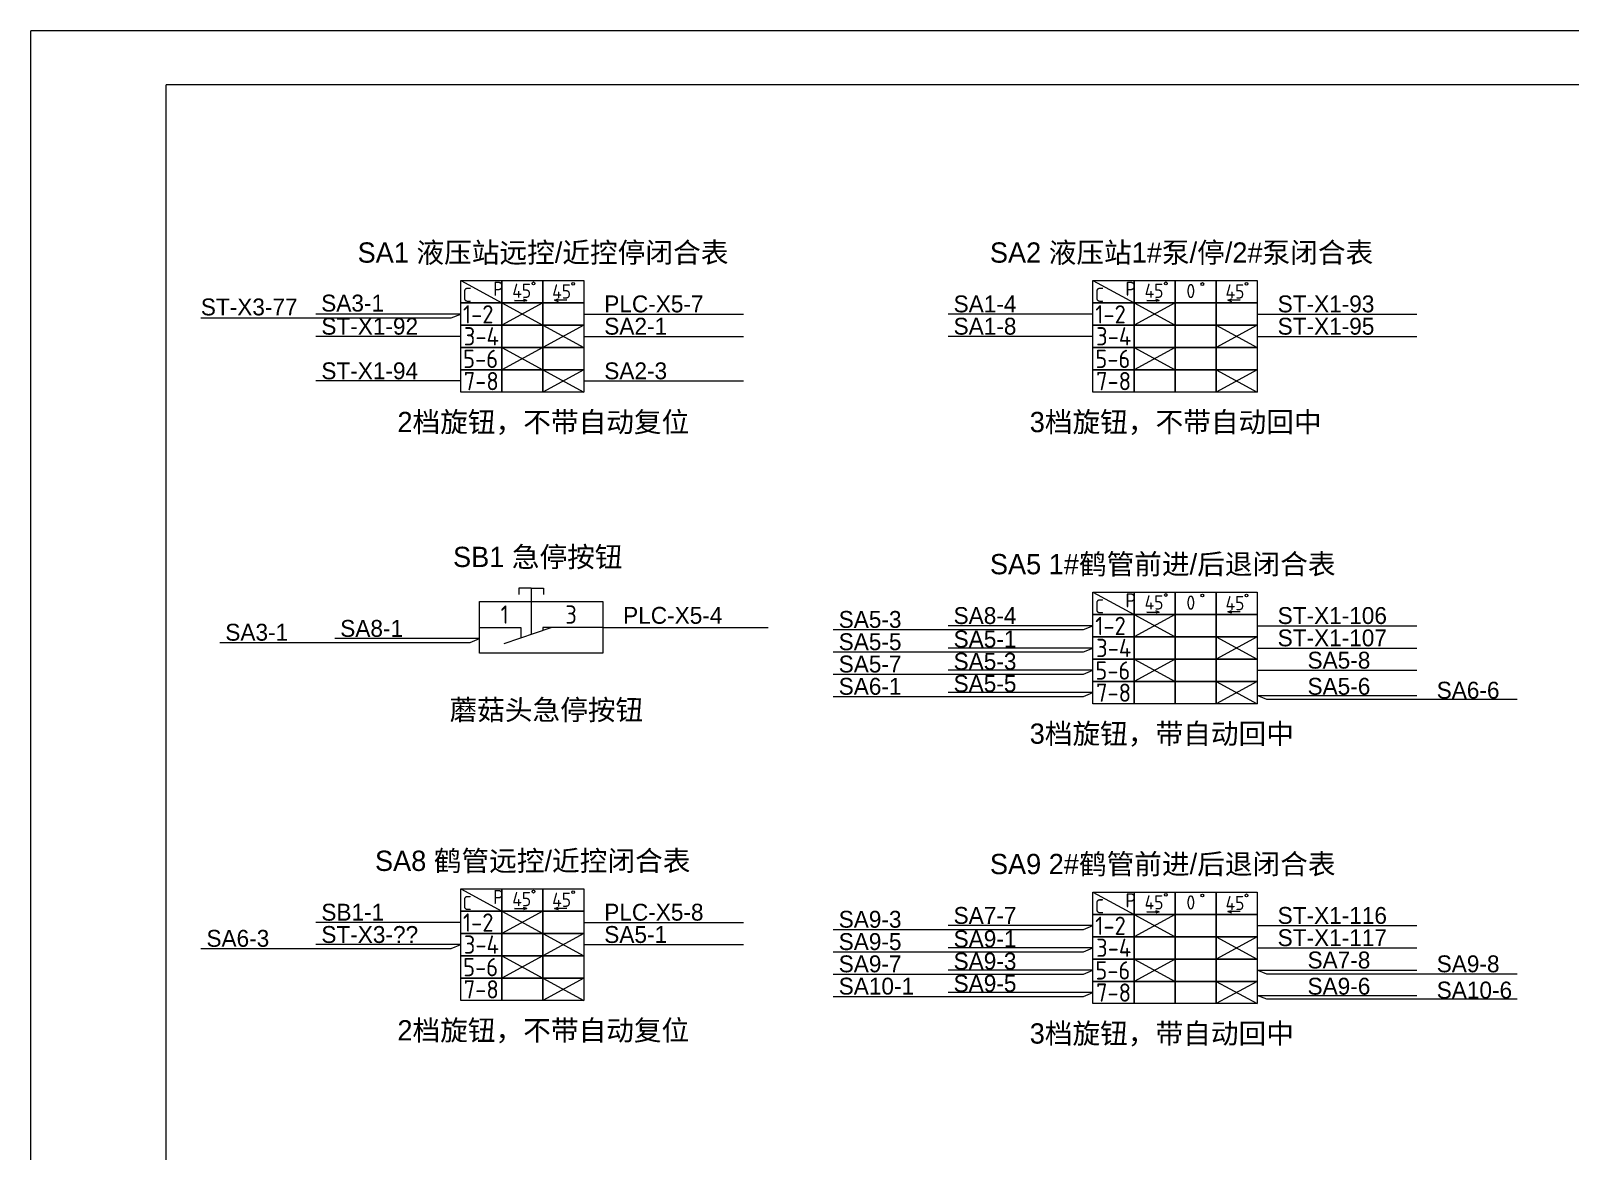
# Model space of a CAD drawing. Header units: millimetres. Extents: x 32626 to 72822, y 60047 to 123188.
# Drawn here: x 44413 to 46689, y 66103 to 67761 of the extents above; entities that cross this region are included whole.
import ezdxf

# ---------------------------------------------------------------- set-up
doc = ezdxf.new("R2010")
doc.units = ezdxf.units.MM
doc.header["$LTSCALE"] = 10
doc.layers.get('0').update_dxf_attribs({"lineweight": 18})
for name, color, linetype, lineweight in [('1轮廓实线层', 7, 'Continuous', 18), ('2细线层', 4, 'Continuous', 18), ('图框层', 7, 'Continuous', 18)]:
    doc.layers.add(name, color=color, linetype=linetype, lineweight=lineweight)
doc.styles.get("Standard").update_dxf_attribs({"font": 'isocp.shx', "width": 0.707, "bigfont": 'hztxt.shx'})
doc.styles.add('样式 1', font='SIMYOU.TTF', dxfattribs={"width": 0.75})

msp = doc.modelspace()

# ---------------------------------------------------------------- linework, layer by layer
for p, q in [((45048.7, 67341.4), (44834.4, 67341.4)), ((45230.9, 67341.4), (45467, 67341.4)), ((45983.6, 67341.4), (45769.3, 67341.4)), ((46226.6, 67341.4), (46462.6, 67341.4)), ((45048.7, 67308.4), (44834.4, 67308.4)), ((45230.9, 67308.4), (45467, 67308.4)), ((45983.6, 67308.4), (45769.3, 67308.4)), ((46226.6, 67308.4), (46462.6, 67308.4)), ((45048.7, 67242.5), (44834.4, 67242.5)), ((45230.9, 67242.5), (45467, 67242.5)), ((45152.7, 66936.1), (45134.5, 66936.1)), ((45134.5, 66936.1), (45134.5, 66926.8)), ((45152.7, 66936.1), (45152.7, 66867.9)), ((45152.7, 66936.1), (45171, 66936.1)), ((45171, 66936.1), (45171, 66926.8)), ((45076.7, 66878), (45137.6, 66878)), ((45113.1, 66854.4), (45182.4, 66878)), ((45137.6, 66878), (45137.6, 66862.7)), ((45258.9, 66878), (45170.4, 66878)), ((45170.4, 66878), (45170.4, 66873.9)), ((45177.9, 66878), (45177.9, 66878)), ((45258.9, 66878), (45503.5, 66878)), ((45983.6, 66880.5), (45769.3, 66880.5)), ((46226.6, 66880.5), (46462.6, 66880.5)), ((45076.7, 66861.5), (44862.4, 66861.5)), ((45983.6, 66847.5), (45769.3, 66847.5)), ((46226.6, 66847.5), (46462.6, 66847.5)), ((45983.6, 66814.5), (45769.3, 66814.5)), ((46226.6, 66814.5), (46462.6, 66814.5)), ((45983.6, 66781.5), (45769.3, 66781.5)), ((46226.6, 66777.1), (46462.6, 66777.1)), ((45048.7, 66441.7), (44834.4, 66441.7)), ((45230.9, 66441.7), (45467, 66441.7)), ((45983.6, 66436.9), (45769.3, 66436.9)), ((46226.6, 66436.9), (46462.6, 66436.9)), ((45048.7, 66408.7), (44834.4, 66408.7)), ((45230.9, 66408.7), (45467, 66408.7)), ((45983.6, 66403.9), (45769.3, 66403.9)), ((46226.6, 66403.9), (46462.6, 66403.9)), ((45983.6, 66370.9), (45769.3, 66370.9)), ((46226.6, 66370.9), (46462.6, 66370.9)), ((45983.6, 66337.9), (45769.3, 66337.9)), ((46226.6, 66333.5), (46462.6, 66333.5))]:
    msp.add_line(p, q)
msp.add_lwpolyline([(45076.7, 66916.1), (45258.9, 66916.1), (45258.9, 66839.8), (45076.7, 66839.8)], close=True)
at = {"layer": '1轮廓实线层', "color": 0, "linetype": 'ByBlock', "lineweight": 13}
for p, q in [((45048.7, 67390.9), (45109.5, 67357.9)), ((45983.6, 67390.9), (46044.3, 67357.9)), ((45109.5, 67357.9), (45170.2, 67324.9)), ((45170.2, 67357.9), (45109.5, 67324.9)), ((45128.4, 67362.9), (45128.4, 67362.9)), ((45128.4, 67362.9), (45128.4, 67362.9)), ((45128.4, 67361.7), (45146.5, 67361.7)), ((45146.5, 67361.7), (45141.4, 67363.5)), ((45146.5, 67361.7), (45141.4, 67360)), ((45187.6, 67362), (45192.6, 67363.8)), ((45205.7, 67362), (45187.6, 67362)), ((45187.6, 67362), (45192.6, 67360.3)), ((45205.7, 67362), (45187.6, 67362)), ((45205.7, 67363.3), (45205.7, 67363.3)), ((46044.3, 67357.9), (46105.1, 67324.9)), ((46105.1, 67357.9), (46044.3, 67324.9)), ((46063.2, 67362.9), (46063.2, 67362.9)), ((46063.2, 67362.9), (46063.2, 67362.9)), ((46063.2, 67361.7), (46081.3, 67361.7)), ((46081.3, 67361.7), (46076.3, 67363.5)), ((46081.3, 67361.7), (46076.3, 67360)), ((46183.2, 67362), (46188.3, 67363.8)), ((46201.3, 67362), (46183.2, 67362)), ((46183.2, 67362), (46188.3, 67360.3)), ((46201.3, 67362), (46183.2, 67362)), ((46201.3, 67363.3), (46201.3, 67363.3)), ((45170.2, 67324.9), (45230.9, 67292)), ((45230.9, 67324.9), (45170.2, 67292)), ((46165.8, 67324.9), (46226.6, 67292)), ((46226.6, 67324.9), (46165.8, 67292)), ((45109.5, 67292), (45170.2, 67259)), ((45170.2, 67292), (45109.5, 67259)), ((46044.3, 67292), (46105.1, 67259)), ((46105.1, 67292), (46044.3, 67259)), ((45170.2, 67259), (45230.9, 67226)), ((45230.9, 67259), (45170.2, 67226)), ((46165.8, 67259), (46226.6, 67226)), ((46226.6, 67259), (46165.8, 67226)), ((45983.6, 66930), (46044.3, 66897)), ((46044.3, 66897), (46105.1, 66864)), ((46105.1, 66897), (46044.3, 66864)), ((46063.2, 66902), (46063.2, 66902)), ((46063.2, 66902), (46063.2, 66902)), ((46063.2, 66900.7), (46081.3, 66900.7)), ((46081.3, 66900.7), (46076.3, 66902.5)), ((46081.3, 66900.7), (46076.3, 66899)), ((46183.2, 66901.1), (46188.3, 66902.8)), ((46201.3, 66901.1), (46183.2, 66901.1)), ((46183.2, 66901.1), (46188.3, 66899.3)), ((46201.3, 66901.1), (46183.2, 66901.1)), ((46201.3, 66902.3), (46201.3, 66902.3)), ((46165.8, 66864), (46226.6, 66831)), ((46226.6, 66864), (46165.8, 66831)), ((46044.3, 66831), (46105.1, 66798)), ((46105.1, 66831), (46044.3, 66798)), ((46165.8, 66798), (46226.6, 66765)), ((46226.6, 66798), (46165.8, 66765)), ((45048.7, 66491.2), (45109.5, 66458.2)), ((45983.6, 66486.4), (46044.3, 66453.4)), ((45128.4, 66463.2), (45128.4, 66463.2)), ((45128.4, 66463.2), (45128.4, 66463.2)), ((45146.5, 66462), (45141.4, 66463.7)), ((45187.6, 66462.3), (45192.6, 66464)), ((45205.7, 66463.5), (45205.7, 66463.5)), ((45109.5, 66458.2), (45170.2, 66425.2)), ((45170.2, 66458.2), (45109.5, 66425.2)), ((45128.4, 66462), (45146.5, 66462)), ((45146.5, 66462), (45141.4, 66460.2)), ((45205.7, 66462.3), (45187.6, 66462.3)), ((45187.6, 66462.3), (45192.6, 66460.5)), ((45205.7, 66462.3), (45187.6, 66462.3)), ((46044.3, 66453.4), (46105.1, 66420.4)), ((46105.1, 66453.4), (46044.3, 66420.4)), ((46063.2, 66458.4), (46063.2, 66458.4)), ((46063.2, 66458.4), (46063.2, 66458.4)), ((46063.2, 66457.2), (46081.3, 66457.2)), ((46081.3, 66457.2), (46076.3, 66458.9)), ((46081.3, 66457.2), (46076.3, 66455.4)), ((46183.2, 66457.5), (46188.3, 66459.3)), ((46201.3, 66457.5), (46183.2, 66457.5)), ((46183.2, 66457.5), (46188.3, 66455.8)), ((46201.3, 66457.5), (46183.2, 66457.5)), ((46201.3, 66458.7), (46201.3, 66458.7)), ((45170.2, 66425.2), (45230.9, 66392.2)), ((45230.9, 66425.2), (45170.2, 66392.2)), ((46165.8, 66420.4), (46226.6, 66387.4)), ((46226.6, 66420.4), (46165.8, 66387.4)), ((45109.5, 66392.2), (45170.2, 66359.2)), ((45170.2, 66392.2), (45109.5, 66359.2)), ((46044.3, 66387.4), (46105.1, 66354.4)), ((46105.1, 66387.4), (46044.3, 66354.4)), ((45170.2, 66359.2), (45230.9, 66326.2)), ((45230.9, 66359.2), (45170.2, 66326.2)), ((46165.8, 66354.4), (46226.6, 66321.5)), ((46226.6, 66354.4), (46165.8, 66321.5))]:
    msp.add_line(p, q, dxfattribs=at)
at = {"layer": '1轮廓实线层'}
for p, q in [((44664.5, 67335.7), (45034.7, 67335.7)), ((45034.7, 67335.7), (45048.7, 67341.4)), ((45599.4, 66874.8), (45969.6, 66874.8)), ((45969.6, 66874.8), (45983.6, 66880.5)), ((44692.5, 66855.8), (45062.7, 66855.8)), ((45062.7, 66855.8), (45076.7, 66861.5)), ((45599.4, 66841.8), (45969.6, 66841.8)), ((45969.6, 66841.8), (45983.6, 66847.5)), ((45599.4, 66808.8), (45969.6, 66808.8)), ((45969.6, 66808.8), (45983.6, 66814.5)), ((45599.4, 66775.8), (45969.6, 66775.8)), ((45969.6, 66775.8), (45983.6, 66781.5)), ((46240.6, 66771.4), (46226.6, 66777.1)), ((46610.8, 66771.4), (46240.6, 66771.4)), ((45599.4, 66431.2), (45969.6, 66431.2)), ((45969.6, 66431.2), (45983.6, 66436.9)), ((44664.5, 66403), (45034.7, 66403)), ((45034.7, 66403), (45048.7, 66408.7)), ((45599.4, 66398.2), (45969.6, 66398.2)), ((45969.6, 66398.2), (45983.6, 66403.9)), ((45599.4, 66365.2), (45969.6, 66365.2)), ((45969.6, 66365.2), (45983.6, 66370.9)), ((46240.6, 66365.2), (46226.6, 66370.9)), ((46610.8, 66365.2), (46240.6, 66365.2)), ((45599.4, 66332.2), (45969.6, 66332.2)), ((45969.6, 66332.2), (45983.6, 66337.9)), ((46240.6, 66327.8), (46226.6, 66333.5)), ((46610.8, 66327.8), (46240.6, 66327.8))]:
    msp.add_line(p, q, dxfattribs=at)
at = {"layer": '1轮廓实线层', "color": 0, "linetype": 'ByBlock', "lineweight": 13}
for points in [[(45048.7, 67390.9), (45109.5, 67390.9), (45109.5, 67357.9), (45048.7, 67357.9)], [(45109.5, 67390.9), (45170.2, 67390.9), (45170.2, 67357.9), (45109.5, 67357.9)], [(45170.2, 67390.9), (45230.9, 67390.9), (45230.9, 67357.9), (45170.2, 67357.9)], [(45983.6, 67390.9), (46044.3, 67390.9), (46044.3, 67357.9), (45983.6, 67357.9)], [(46044.3, 67390.9), (46105.1, 67390.9), (46105.1, 67357.9), (46044.3, 67357.9)], [(46105.1, 67390.9), (46165.8, 67390.9), (46165.8, 67357.9), (46105.1, 67357.9)], [(46165.8, 67390.9), (46226.6, 67390.9), (46226.6, 67357.9), (46165.8, 67357.9)], [(45048.7, 67357.9), (45109.5, 67357.9), (45109.5, 67324.9), (45048.7, 67324.9)], [(45109.5, 67357.9), (45170.2, 67357.9), (45170.2, 67324.9), (45109.5, 67324.9)], [(45170.2, 67357.9), (45230.9, 67357.9), (45230.9, 67324.9), (45170.2, 67324.9)], [(45983.6, 67357.9), (46044.3, 67357.9), (46044.3, 67324.9), (45983.6, 67324.9)], [(46044.3, 67357.9), (46105.1, 67357.9), (46105.1, 67324.9), (46044.3, 67324.9)], [(46105.1, 67357.9), (46165.8, 67357.9), (46165.8, 67324.9), (46105.1, 67324.9)], [(46165.8, 67357.9), (46226.6, 67357.9), (46226.6, 67324.9), (46165.8, 67324.9)], [(45048.7, 67324.9), (45109.5, 67324.9), (45109.5, 67292), (45048.7, 67292)], [(45109.5, 67324.9), (45170.2, 67324.9), (45170.2, 67292), (45109.5, 67292)], [(45170.2, 67324.9), (45230.9, 67324.9), (45230.9, 67292), (45170.2, 67292)], [(45983.6, 67324.9), (46044.3, 67324.9), (46044.3, 67292), (45983.6, 67292)], [(46044.3, 67324.9), (46105.1, 67324.9), (46105.1, 67292), (46044.3, 67292)], [(46105.1, 67324.9), (46165.8, 67324.9), (46165.8, 67292), (46105.1, 67292)], [(46165.8, 67324.9), (46226.6, 67324.9), (46226.6, 67292), (46165.8, 67292)], [(45048.7, 67292), (45109.5, 67292), (45109.5, 67259), (45048.7, 67259)], [(45109.5, 67292), (45170.2, 67292), (45170.2, 67259), (45109.5, 67259)], [(45170.2, 67292), (45230.9, 67292), (45230.9, 67259), (45170.2, 67259)], [(45983.6, 67292), (46044.3, 67292), (46044.3, 67259), (45983.6, 67259)], [(46044.3, 67292), (46105.1, 67292), (46105.1, 67259), (46044.3, 67259)], [(46105.1, 67292), (46165.8, 67292), (46165.8, 67259), (46105.1, 67259)], [(46165.8, 67292), (46226.6, 67292), (46226.6, 67259), (46165.8, 67259)], [(45048.7, 67259), (45109.5, 67259), (45109.5, 67226), (45048.7, 67226)], [(45109.5, 67259), (45170.2, 67259), (45170.2, 67226), (45109.5, 67226)], [(45170.2, 67259), (45230.9, 67259), (45230.9, 67226), (45170.2, 67226)], [(45983.6, 67259), (46044.3, 67259), (46044.3, 67226), (45983.6, 67226)], [(46044.3, 67259), (46105.1, 67259), (46105.1, 67226), (46044.3, 67226)], [(46105.1, 67259), (46165.8, 67259), (46165.8, 67226), (46105.1, 67226)], [(46165.8, 67259), (46226.6, 67259), (46226.6, 67226), (46165.8, 67226)], [(45983.6, 66930), (46044.3, 66930), (46044.3, 66897), (45983.6, 66897)], [(46044.3, 66930), (46105.1, 66930), (46105.1, 66897), (46044.3, 66897)], [(46105.1, 66930), (46165.8, 66930), (46165.8, 66897), (46105.1, 66897)], [(46165.8, 66930), (46226.6, 66930), (46226.6, 66897), (46165.8, 66897)], [(45983.6, 66897), (46044.3, 66897), (46044.3, 66864), (45983.6, 66864)], [(46044.3, 66897), (46105.1, 66897), (46105.1, 66864), (46044.3, 66864)], [(46105.1, 66897), (46165.8, 66897), (46165.8, 66864), (46105.1, 66864)], [(46165.8, 66897), (46226.6, 66897), (46226.6, 66864), (46165.8, 66864)], [(45983.6, 66864), (46044.3, 66864), (46044.3, 66831), (45983.6, 66831)], [(46044.3, 66864), (46105.1, 66864), (46105.1, 66831), (46044.3, 66831)], [(46105.1, 66864), (46165.8, 66864), (46165.8, 66831), (46105.1, 66831)], [(46165.8, 66864), (46226.6, 66864), (46226.6, 66831), (46165.8, 66831)], [(45983.6, 66831), (46044.3, 66831), (46044.3, 66798), (45983.6, 66798)], [(46044.3, 66831), (46105.1, 66831), (46105.1, 66798), (46044.3, 66798)], [(46105.1, 66831), (46165.8, 66831), (46165.8, 66798), (46105.1, 66798)], [(46165.8, 66831), (46226.6, 66831), (46226.6, 66798), (46165.8, 66798)], [(45983.6, 66798), (46044.3, 66798), (46044.3, 66765), (45983.6, 66765)], [(46044.3, 66798), (46105.1, 66798), (46105.1, 66765), (46044.3, 66765)], [(46105.1, 66798), (46165.8, 66798), (46165.8, 66765), (46105.1, 66765)], [(46165.8, 66798), (46226.6, 66798), (46226.6, 66765), (46165.8, 66765)], [(45048.7, 66491.2), (45109.5, 66491.2), (45109.5, 66458.2), (45048.7, 66458.2)], [(45109.5, 66491.2), (45170.2, 66491.2), (45170.2, 66458.2), (45109.5, 66458.2)], [(45170.2, 66491.2), (45230.9, 66491.2), (45230.9, 66458.2), (45170.2, 66458.2)], [(45983.6, 66486.4), (46044.3, 66486.4), (46044.3, 66453.4), (45983.6, 66453.4)], [(46044.3, 66486.4), (46105.1, 66486.4), (46105.1, 66453.4), (46044.3, 66453.4)], [(46105.1, 66486.4), (46165.8, 66486.4), (46165.8, 66453.4), (46105.1, 66453.4)], [(46165.8, 66486.4), (46226.6, 66486.4), (46226.6, 66453.4), (46165.8, 66453.4)], [(45048.7, 66458.2), (45109.5, 66458.2), (45109.5, 66425.2), (45048.7, 66425.2)], [(45109.5, 66458.2), (45170.2, 66458.2), (45170.2, 66425.2), (45109.5, 66425.2)], [(45170.2, 66458.2), (45230.9, 66458.2), (45230.9, 66425.2), (45170.2, 66425.2)], [(45983.6, 66453.4), (46044.3, 66453.4), (46044.3, 66420.4), (45983.6, 66420.4)], [(46044.3, 66453.4), (46105.1, 66453.4), (46105.1, 66420.4), (46044.3, 66420.4)], [(46105.1, 66453.4), (46165.8, 66453.4), (46165.8, 66420.4), (46105.1, 66420.4)], [(46165.8, 66453.4), (46226.6, 66453.4), (46226.6, 66420.4), (46165.8, 66420.4)], [(45048.7, 66425.2), (45109.5, 66425.2), (45109.5, 66392.2), (45048.7, 66392.2)], [(45109.5, 66425.2), (45170.2, 66425.2), (45170.2, 66392.2), (45109.5, 66392.2)], [(45170.2, 66425.2), (45230.9, 66425.2), (45230.9, 66392.2), (45170.2, 66392.2)], [(45983.6, 66420.4), (46044.3, 66420.4), (46044.3, 66387.4), (45983.6, 66387.4)], [(46044.3, 66420.4), (46105.1, 66420.4), (46105.1, 66387.4), (46044.3, 66387.4)], [(46105.1, 66420.4), (46165.8, 66420.4), (46165.8, 66387.4), (46105.1, 66387.4)], [(46165.8, 66420.4), (46226.6, 66420.4), (46226.6, 66387.4), (46165.8, 66387.4)], [(45048.7, 66392.2), (45109.5, 66392.2), (45109.5, 66359.2), (45048.7, 66359.2)], [(45109.5, 66392.2), (45170.2, 66392.2), (45170.2, 66359.2), (45109.5, 66359.2)], [(45170.2, 66392.2), (45230.9, 66392.2), (45230.9, 66359.2), (45170.2, 66359.2)], [(45983.6, 66387.4), (46044.3, 66387.4), (46044.3, 66354.4), (45983.6, 66354.4)], [(46044.3, 66387.4), (46105.1, 66387.4), (46105.1, 66354.4), (46044.3, 66354.4)], [(46105.1, 66387.4), (46165.8, 66387.4), (46165.8, 66354.4), (46105.1, 66354.4)], [(46165.8, 66387.4), (46226.6, 66387.4), (46226.6, 66354.4), (46165.8, 66354.4)], [(45048.7, 66359.2), (45109.5, 66359.2), (45109.5, 66326.2), (45048.7, 66326.2)], [(45109.5, 66359.2), (45170.2, 66359.2), (45170.2, 66326.2), (45109.5, 66326.2)], [(45170.2, 66359.2), (45230.9, 66359.2), (45230.9, 66326.2), (45170.2, 66326.2)], [(45983.6, 66354.4), (46044.3, 66354.4), (46044.3, 66321.5), (45983.6, 66321.5)], [(46044.3, 66354.4), (46105.1, 66354.4), (46105.1, 66321.5), (46044.3, 66321.5)], [(46105.1, 66354.4), (46165.8, 66354.4), (46165.8, 66321.5), (46105.1, 66321.5)], [(46165.8, 66354.4), (46226.6, 66354.4), (46226.6, 66321.5), (46165.8, 66321.5)]]:
    msp.add_lwpolyline(points, close=True, dxfattribs=at)
at = {"layer": '1轮廓实线层'}
for centre in [(45156.3, 67386.9), (45215, 67386.1), (46091.2, 67386.9), (46145.3, 67385.9), (46210.7, 67386.1), (46091.2, 66925.9), (46145.3, 66925), (46210.7, 66925.2), (45156.3, 66487.1), (45215, 66486.4), (46091.2, 66482.4), (46145.3, 66481.4), (46210.7, 66481.6)]:
    msp.add_circle(centre, 2.05, dxfattribs=at)
at = {"layer": '2细线层'}
for p in [(44413.1, 64400.5), (49165.1, 67760.5)]:
    msp.add_line(p, (44413.1, 67760.5), dxfattribs=at)
at = {"layer": '图框层'}
for p in [(44613.1, 64480.5), (49085.1, 67680.5)]:
    msp.add_line(p, (44613.1, 67680.5), dxfattribs=at)

# ---------------------------------------------------------------- texts
at = {"layer": '1轮廓实线层'}
for s, height, p in [('C', 21, (45051.5, 67359.5)), ('45', 21, (45125, 67365.4)), ('45', 21, (45184, 67364.4)), ('C', 21, (45986.4, 67359.5)), ('45', 21, (46059.9, 67365.4)), ('0', 21, (46121.8, 67365.1)), ('45', 21, (46179.6, 67364.4)), ('1-2', 27, (45052, 67327.6)), ('1-2', 27, (45986.9, 67327.6)), ('3-4', 27, (45053.4, 67295.1)), ('3-4', 27, (45988.3, 67295.1)), ('5-6', 27, (45052.3, 67261.7)), ('5-6', 27, (45987.1, 67261.7)), ('7-8', 27, (45053.2, 67228.8)), ('7-8', 27, (45988.1, 67228.8)), ('C', 21, (45986.4, 66898.6)), ('45', 21, (46059.9, 66904.4)), ('0', 21, (46121.8, 66904.1)), ('45', 21, (46179.6, 66903.4)), ('1', 27, (45107.7, 66883.5)), ('3', 27, (45203.4, 66883.5)), ('1-2', 27, (45986.9, 66866.7)), ('3-4', 27, (45988.3, 66834.1)), ('5-6', 27, (45987.1, 66800.7)), ('7-8', 27, (45988.1, 66767.9)), ('45', 21, (45125, 66465.6)), ('C', 21, (45051.5, 66459.8)), ('45', 21, (45184, 66464.6)), ('C', 21, (45986.4, 66455)), ('45', 21, (46059.9, 66460.8)), ('0', 21, (46121.8, 66460.6)), ('45', 21, (46179.6, 66459.8)), ('1-2', 27, (45052, 66427.9)), ('1-2', 27, (45986.9, 66423.1)), ('3-4', 27, (45053.4, 66395.3)), ('3-4', 27, (45988.3, 66390.6)), ('5-6', 27, (45052.3, 66361.9)), ('5-6', 27, (45987.1, 66357.1)), ('7-8', 27, (45053.2, 66329.1)), ('7-8', 27, (45988.1, 66324.3))]:
    msp.add_text(s, height=height, dxfattribs=at).set_placement(p)
at = {"layer": '1轮廓实线层', "style": '样式 1'}
for s, height, p in [('ST-X3-77', 25, (44664.5, 67339.5)), ('SA3-1', 25, (44842.5, 67345.2)), ('PLC-X5-7', 25, (45261, 67344)), ('SA1-4', 25, (45777.5, 67344)), ('ST-X1-93', 25, (46256.6, 67344)), ('ST-X1-92', 25, (44842.7, 67311)), ('SA2-1', 25, (45261, 67311)), ('SA1-8', 25, (45777.5, 67311)), ('ST-X1-95', 25, (46256.6, 67311)), ('ST-X1-94', 25, (44842.7, 67245)), ('SA2-3', 25, (45261, 67245)), ('2档旋钮，不带自动复位', 30, (44955.2, 67166.8)), ('3档旋钮，不带自动回中', 30, (45890.1, 67166.8)), ('PLC-X5-4', 25, (45288.9, 66883.3)), ('SA5-3', 25, (45607.6, 66877.3)), ('SA8-4', 25, (45777.5, 66883)), ('ST-X1-106', 25, (46256.6, 66883)), ('SA3-1', 25, (44700.7, 66858.3)), ('SA8-1', 25, (44870.6, 66864)), ('SA5-1', 25, (45777.5, 66848.3)), ('ST-X1-107', 25, (46256.6, 66850)), ('SA5-5', 25, (45607.6, 66844.3)), ('SA5-7', 25, (45607.6, 66811.3)), ('SA5-3', 25, (45777.5, 66815.3)), ('SA5-8', 25, (46300.8, 66817)), ('SA5-5', 25, (45777.5, 66782.4)), ('SA6-1', 25, (45607.6, 66778.3)), ('SA5-6', 25, (46300.8, 66778.3)), ('SA6-6', 25, (46491.8, 66772.6)), ('蘑菇头急停按钮', 30, (45032.2, 66741)), ('3档旋钮，带自动回中', 30, (45890.1, 66705.8)), ('SB1-1', 25, (44842.7, 66444.2)), ('PLC-X5-8', 25, (45261, 66444.2)), ('SA7-7', 25, (45777.5, 66439.4)), ('ST-X1-116', 25, (46256.6, 66439.4)), ('SA9-3', 25, (45607.6, 66433.7)), ('SA6-3', 25, (44672.8, 66405.5)), ('ST-X3-??', 25, (44842.7, 66411.2)), ('SA5-1', 25, (45261, 66411.2)), ('SA9-5', 25, (45607.6, 66400.7)), ('SA9-1', 25, (45777.5, 66404.8)), ('ST-X1-117', 25, (46256.6, 66406.5)), ('SA9-3', 25, (45777.5, 66371.8)), ('SA7-8', 25, (46300.8, 66373.5)), ('SA9-7', 25, (45607.6, 66367.8)), ('SA9-8', 25, (46491.8, 66367.8)), ('SA10-1', 25, (45607.6, 66334.8)), ('SA9-5', 25, (45777.5, 66338.8)), ('SA9-6', 25, (46300.8, 66334.7)), ('SA10-6', 25, (46491.8, 66329)), ('2档旋钮，不带自动复位', 30, (44955.2, 66267)), ('3档旋钮，带自动回中', 30, (45890.1, 66262.3))]:
    msp.add_text(s, height=height, dxfattribs=at).set_placement(p)
at = {"layer": '1轮廓实线层', "char_height": 30, "attachment_point": 7, "style": '样式 1'}
for s, insert, width in [('{\\W1;SA1 液压站远控/近控停闭合表 }', (44896.3, 67414.2), 861.25), ('{\\W1;SA2 液压站1#泵/停/2#泵闭合表}', (45831.2, 67414.2), 890.25), ('{\\W1;SB1 急停按钮}', (45037.4, 66963.9), 380.25), ('{\\W1;SA5 1#鹤管前进/后退闭合表}', (45831.2, 66953.2), 794.25), ('{\\W1;SA8 鹤管远控/近控闭合表}', (44922, 66514.4), 730.25), ('{\\W1;SA9 2#鹤管前进/后退闭合表}', (45831.2, 66509.6), 794.25)]:
    msp.add_mtext(s, dxfattribs=dict(at, insert=insert, width=width))
at = {"layer": '1轮廓实线层', "char_height": 21, "width": 83.965, "attachment_point": 7}
for insert in [(45048.7, 67368.3), (45983.6, 67368.3), (45983.6, 66907.4), (45048.7, 66468.6), (45983.6, 66463.8)]:
    msp.add_mtext('{\\W1;    P}', dxfattribs=dict(at, insert=insert))

doc.saveas('drawing.dxf')
